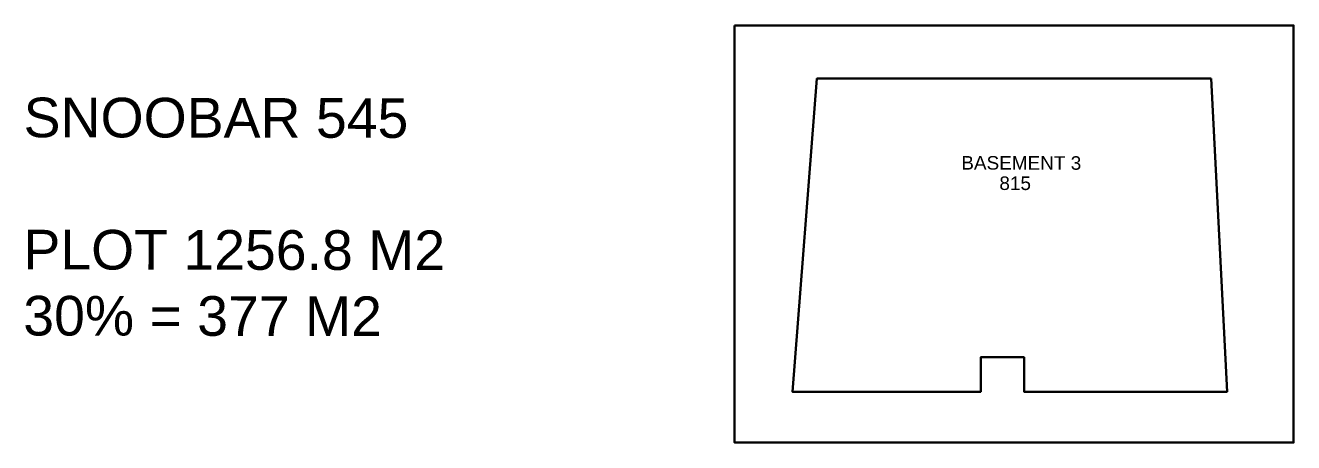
# Model space of a CAD drawing. Header units: metres. Extents: x -322116 to -321123, y -26723 to -26468.
# Drawn here: x -321861.3 to -321760.3, y -26500.9 to -26467.7 of the extents above; entities that cross this region are included whole.
import ezdxf

# ---------------------------------------------------------------- set-up
doc = ezdxf.new("R2010")
doc.units = ezdxf.units.M
doc.header["$LTSCALE"] = 7
doc.header["$MEASUREMENT"] = 0
doc.layers.add('A-WALL-BLWO', color=7, linetype='Continuous', lineweight=40)
doc.styles.get("Standard").update_dxf_attribs({"font": 'romans.shx', "height": 0.5})

# ---------------------------------------------------------------- blocks, each defined once
blk = doc.blocks.new('b3')
at = {"layer": 'A-WALL-BLWO'}
blk.add_lwpolyline([(-321766.85, -26471.91), (-321765.58, -26496.86), (-321781.75, -26496.86), (-321781.75, -26494.12), (-321785.21, -26494.12), (-321785.21, -26496.86), (-321800.21, -26496.86), (-321798.26, -26471.91), (-321766.85, -26471.91)], dxfattribs=at)

msp = doc.modelspace()

# ---------------------------------------------------------------- linework, layer by layer
at = {"layer": 'A-WALL-BLWO', "color": 7, "true_color": 0xffffff}
msp.add_lwpolyline([(-321804.8209, -26467.6656), (-321760.2728, -26467.6656), (-321760.2728, -26500.921), (-321804.8209, -26500.921)], close=True, dxfattribs=at)

# ---------------------------------------------------------------- block references
at = {"layer": 'A-WALL-BLWO'}
msp.add_blockref('b3', (0, 0, 0), dxfattribs=at)

# ---------------------------------------------------------------- texts
at = {"color": 3, "insert": (-321861.4692, -26473.4224, -0.0002), "char_height": 3.159, "attachment_point": 1, "rotation": 359.900829}
msp.add_mtext_dynamic_manual_height_columns('\\A1;{\\fArial Unicode MS|b0|i0|c0|p34;SNOOBAR 545\\P\\PPLOT 1256.8 M2\\P30% = 377 M2}', width=110.122171, gutter_width=24.0034, heights=[62.7188], dxfattribs=at)
at = {"layer": 'A-WALL-BLWO', "color": 2, "char_height": 1.08, "attachment_point": 1, "rotation": 359.900829}
for s, insert in [('\\A1;{\\fArial Unicode MS|b0|i0|c0|p34;BASEMENT 3}', (-321786.7527, -26478.0787)), ('\\A1;{\\fArial Unicode MS|b0|i0|c0|p34;815}', (-321783.7182, -26479.7047))]:
    msp.add_mtext_dynamic_manual_height_columns(s, width=22.253513, gutter_width=12.3094, heights=[12.1363], dxfattribs=dict(at, insert=insert))

doc.saveas('drawing.dxf')
